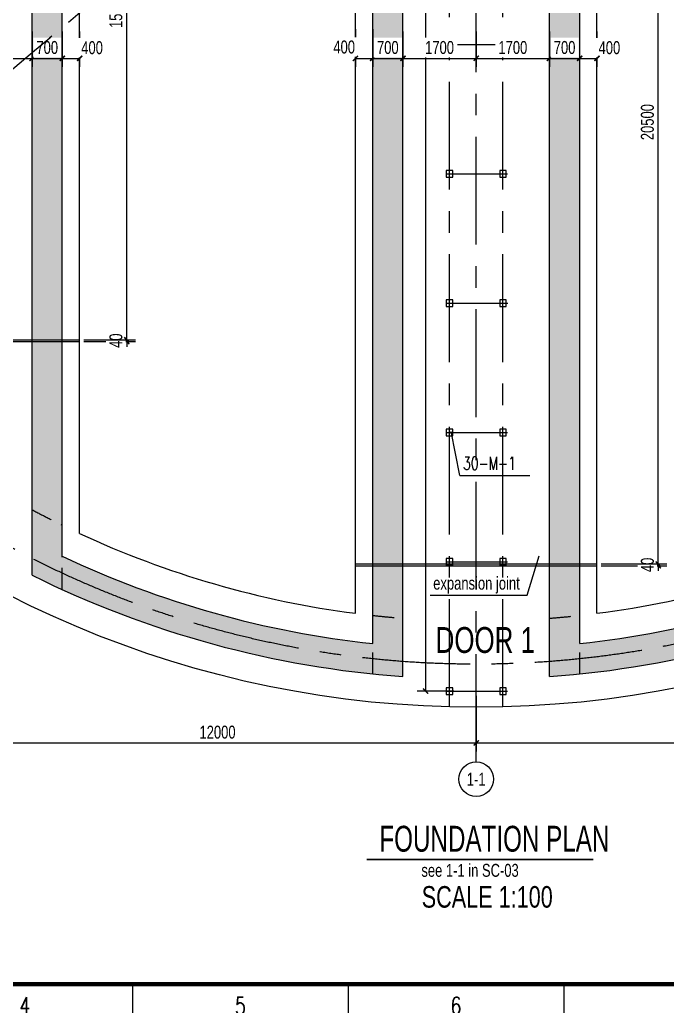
# Model space of a CAD drawing. Extents: x 707031 to 850566, y -411673 to -233438.
# Drawn here: x 726479 to 741499, y -292368 to -269484 of the extents above; entities that cross this region are included whole.
import ezdxf
from ezdxf.enums import TextEntityAlignment as Align

# ---------------------------------------------------------------- set-up
doc = ezdxf.new("R2010")
doc.units = 0
doc.header["$LTSCALE"] = 2000
doc.header["$MEASUREMENT"] = 0
doc.linetypes.add('CENTER', pattern=[2, 1.25, -0.25, 0.25, -0.25])
doc.linetypes.add('HIDDEN', pattern=[0.375, 0.25, -0.125])
doc.layers.get('0').update_dxf_attribs({"linetype": 'CONTINUOUS'})
doc.layers.get('DEFPOINTS').update_dxf_attribs({"linetype": 'CONTINUOUS'})
for name, color, linetype in [('4', 2, 'CONTINUOUS'), ('5', 7, 'CONTINUOUS'), ('S_01', 3, 'CONTINUOUS'), ('S_02', 151, 'CENTER'), ('S_03', 7, 'HIDDEN'), ('S_04', 2, 'CONTINUOUS'), ('S_05', 7, 'CONTINUOUS'), ('S_07', 9, 'CONTINUOUS'), ('TK', 1, 'CONTINUOUS')]:
    doc.layers.add(name, color=color, linetype=linetype)
doc.styles.add('KS', font='kstxt.shx', dxfattribs={"width": 0.75, "bigfont": 'kshz.shx'})
doc.styles.add('LHM', font='romans.shx', dxfattribs={"width": 0.7, "bigfont": 'hztxt.shx'})
doc.styles.add('TK-HZ', font='txt.shx', dxfattribs={"width": 0.8, "bigfont": 'hztxt.shx'})
doc.dimstyles.new('DIM1', dxfattribs={"dimtxt": 300, "dimasz": 120, "dimexe": 200, "dimexo": 100, "dimgap": 100, "dimtad": 1, "dimdec": 0, "dimzin": 14, "dimdsep": 46, "dimtxsty": 'KS', "dimblk": 'ARCHTICK', "dimcen": -900, "dimclrd": 7, "dimclre": 7, "dimclrt": 2, "dimadec": 0, "dimazin": 0, "dimtfac": 1, "dimtdec": 0, "dimtix": 1, "dimtmove": 2, "dimatfit": 2, "dimfxl": 1, "dimtfill": 1, "dimtfillclr": 256, "dimtolj": 1, "dimtzin": 14, "dimarcsym": 0})
doc.dimstyles.new('KS100', dxfattribs={"dimtxt": 300, "dimasz": 120, "dimexe": 200, "dimexo": 100, "dimgap": 100, "dimtad": 1, "dimdec": 0, "dimzin": 14, "dimdsep": 46, "dimtxsty": 'KS', "dimblk": 'ARCHTICK', "dimcen": -900, "dimclrd": 7, "dimclre": 7, "dimclrt": 2, "dimadec": 0, "dimazin": 0, "dimtfac": 1, "dimtdec": 0, "dimtix": 1, "dimtmove": 2, "dimatfit": 2, "dimfxl": 1, "dimtfill": 1, "dimtfillclr": 256, "dimtolj": 1, "dimtzin": 14, "dimarcsym": 0})
doc.dimstyles.new('KS50', dxfattribs={"dimtxt": 300, "dimasz": 120, "dimexe": 200, "dimexo": 100, "dimgap": 100, "dimtad": 1, "dimdec": 0, "dimlfac": 0.5, "dimzin": 14, "dimdsep": 46, "dimtxsty": 'KS', "dimblk": 'ARCHTICK', "dimcen": -900, "dimclrd": 7, "dimclre": 7, "dimclrt": 2, "dimadec": 0, "dimazin": 0, "dimtfac": 1, "dimtdec": 0, "dimtix": 1, "dimtmove": 2, "dimatfit": 2, "dimfxl": 1, "dimtolj": 1, "dimtzin": 14, "dimarcsym": 0})

# ---------------------------------------------------------------- blocks, each defined once
blk = doc.blocks.new('_ArchTick')
at = {"color": 0, "linetype": 'ByBlock', "const_width": 0.3}
blk.add_lwpolyline([(-0.5, -0.5), (0.5, 0.5)], dxfattribs=at)
blk = doc.blocks.new('*D49')
at = {"layer": '5', "color": 7, "lineweight": -2, "transparency": 16777216}
for p, q in [((736292, -243059), (735694, -243059)), ((735894, -243059), (735894, -285059)), ((736550, -285059), (735694, -285059))]:
    blk.add_line(p, q, dxfattribs=at)
at = {"layer": 'DEFPOINTS', "color": 0, "transparency": 16777216}
for p in [(736392, -243059), (735894, -285059), (736650, -285059)]:
    blk.add_point(p, dxfattribs=at)
at = {"layer": '5', "color": 7, "lineweight": -2, "transparency": 16777216, "xscale": 120, "yscale": 120, "zscale": 120}
for p, rotation in [((735894, -243059), 90), ((735894, -285059), 270)]:
    blk.add_blockref('_ArchTick', p, dxfattribs=dict(at, rotation=rotation))
at = {"layer": '5', "color": 2, "transparency": 16777216, "insert": (735644, -264059), "char_height": 300, "attachment_point": 5, "rotation": 90, "style": 'KS', "bg_fill": 3, "box_fill_scale": 1.25, "bg_fill_color": 256, "bg_fill_true_color": 13158600, "bg_fill_transparency": 0}
blk.add_mtext('\\A1;14x3000=42000', dxfattribs=at)
blk = doc.blocks.new('*D55')
at = {"layer": 'DEFPOINTS', "color": 0, "transparency": 16777216}
for p in [(725067, -269658), (726767, -269658), (726767, -270380)]:
    blk.add_point(p, dxfattribs=at)
at = {"layer": 'S_05', "color": 7, "lineweight": -2, "transparency": 16777216}
for p, q in [((725067, -269758), (725067, -270580)), ((726767, -269758), (726767, -270580)), ((725067, -270380), (726767, -270380))]:
    blk.add_line(p, q, dxfattribs=at)
at = {"layer": 'S_05', "color": 7, "lineweight": -2, "transparency": 16777216, "xscale": 120, "yscale": 120, "zscale": 120, "rotation": 180}
blk.add_blockref('_ArchTick', (725067, -270380), dxfattribs=at)
at = {"layer": 'S_05', "color": 7, "lineweight": -2, "transparency": 16777216, "xscale": 120, "yscale": 120, "zscale": 120}
blk.add_blockref('_ArchTick', (726767, -270380), dxfattribs=at)
at = {"layer": 'S_05', "color": 2, "transparency": 16777216, "insert": (725917, -270130), "char_height": 300, "attachment_point": 5, "style": 'KS', "bg_fill": 3, "box_fill_scale": 1.25, "bg_fill_color": 256, "bg_fill_true_color": 13158600, "bg_fill_transparency": 0}
blk.add_mtext('\\A1;1700', dxfattribs=at)
blk = doc.blocks.new('*D56')
at = {"layer": 'DEFPOINTS', "color": 0, "transparency": 16777216}
for p in [(726767, -269658), (727467, -269658)]:
    blk.add_point(p, dxfattribs=at)
at = {"layer": 'S_05', "color": 7, "lineweight": -2, "transparency": 16777216}
for p, q in [((726767, -269758), (726767, -270580)), ((727467, -269758), (727467, -270580)), ((726767, -270380), (727467, -270380))]:
    blk.add_line(p, q, dxfattribs=at)
at = {"layer": 'S_05', "color": 7, "lineweight": -2, "transparency": 16777216, "xscale": 120, "yscale": 120, "zscale": 120, "rotation": 180}
blk.add_blockref('_ArchTick', (726767, -270380), dxfattribs=at)
at = {"layer": 'S_05', "color": 7, "lineweight": -2, "transparency": 16777216, "xscale": 120, "yscale": 120, "zscale": 120}
blk.add_blockref('_ArchTick', (727467, -270380), dxfattribs=at)
at = {"layer": 'S_05', "color": 2, "transparency": 16777216, "insert": (727117, -270130), "char_height": 300, "attachment_point": 5, "style": 'KS', "bg_fill": 3, "box_fill_scale": 1.25, "bg_fill_color": 256, "bg_fill_true_color": 13158600, "bg_fill_transparency": 0}
blk.add_mtext('\\A1;700', dxfattribs=at)
at = {"layer": 'DEFPOINTS', "color": 0, "transparency": 16777216}
blk.add_point((727467, -270380), dxfattribs=at)
blk = doc.blocks.new('*D57')
at = {"layer": 'DEFPOINTS', "color": 0, "transparency": 16777216}
for p in [(727467, -269658), (727867, -269658)]:
    blk.add_point(p, dxfattribs=at)
at = {"layer": 'S_05', "color": 7, "lineweight": -2, "transparency": 16777216}
for p, q in [((727467, -269758), (727467, -270580)), ((727867, -269758), (727867, -270580)), ((727467, -270380), (727867, -270380))]:
    blk.add_line(p, q, dxfattribs=at)
at = {"layer": 'S_05', "color": 7, "lineweight": -2, "transparency": 16777216, "xscale": 120, "yscale": 120, "zscale": 120, "rotation": 180}
blk.add_blockref('_ArchTick', (727467, -270380), dxfattribs=at)
at = {"layer": 'S_05', "color": 2, "transparency": 16777216, "insert": (728157, -270134), "char_height": 300, "attachment_point": 5, "style": 'KS', "bg_fill": 3, "box_fill_scale": 1.25, "bg_fill_color": 256, "bg_fill_true_color": 13158600, "bg_fill_transparency": 0}
blk.add_mtext('\\A1;400', dxfattribs=at)
at = {"layer": 'DEFPOINTS', "color": 0, "transparency": 16777216}
blk.add_point((727867, -270380), dxfattribs=at)
at = {"layer": 'S_05', "color": 7, "lineweight": -2, "transparency": 16777216, "xscale": 120, "yscale": 120, "zscale": 120}
blk.add_blockref('_ArchTick', (727867, -270380), dxfattribs=at)
blk = doc.blocks.new('*D58')
at = {"layer": 'DEFPOINTS', "color": 0, "transparency": 16777216}
for p in [(734267, -269600), (734667, -269600), (734667, -270380)]:
    blk.add_point(p, dxfattribs=at)
at = {"layer": 'S_05', "color": 7, "lineweight": -2, "transparency": 16777216}
for p, q in [((734267, -269700), (734267, -270580)), ((734667, -269700), (734667, -270580)), ((734267, -270380), (734667, -270380))]:
    blk.add_line(p, q, dxfattribs=at)
at = {"layer": 'S_05', "color": 7, "lineweight": -2, "transparency": 16777216, "xscale": 120, "yscale": 120, "zscale": 120}
blk.add_blockref('_ArchTick', (734667, -270380), dxfattribs=at)
at = {"layer": 'S_05', "color": 2, "transparency": 16777216, "insert": (734005, -270119), "char_height": 300, "attachment_point": 5, "style": 'KS', "bg_fill": 3, "box_fill_scale": 1.25, "bg_fill_color": 256, "bg_fill_true_color": 13158600, "bg_fill_transparency": 0}
blk.add_mtext('\\A1;400', dxfattribs=at)
at = {"layer": 'S_05', "color": 7, "lineweight": -2, "transparency": 16777216, "xscale": 120, "yscale": 120, "zscale": 120, "rotation": 180}
blk.add_blockref('_ArchTick', (734267, -270380), dxfattribs=at)
blk = doc.blocks.new('*D59')
at = {"layer": 'DEFPOINTS', "color": 0, "transparency": 16777216}
for p in [(734667, -269600), (735367, -269658)]:
    blk.add_point(p, dxfattribs=at)
at = {"layer": 'S_05', "color": 7, "lineweight": -2, "transparency": 16777216}
for p, q in [((734667, -269700), (734667, -270580)), ((735367, -269758), (735367, -270580)), ((734667, -270380), (735367, -270380))]:
    blk.add_line(p, q, dxfattribs=at)
at = {"layer": 'S_05', "color": 7, "lineweight": -2, "transparency": 16777216, "xscale": 120, "yscale": 120, "zscale": 120, "rotation": 180}
blk.add_blockref('_ArchTick', (734667, -270380), dxfattribs=at)
at = {"layer": 'S_05', "color": 7, "lineweight": -2, "transparency": 16777216, "xscale": 120, "yscale": 120, "zscale": 120}
blk.add_blockref('_ArchTick', (735367, -270380), dxfattribs=at)
at = {"layer": 'S_05', "color": 2, "transparency": 16777216, "insert": (735017, -270130), "char_height": 300, "attachment_point": 5, "style": 'KS', "bg_fill": 3, "box_fill_scale": 1.25, "bg_fill_color": 256, "bg_fill_true_color": 13158600, "bg_fill_transparency": 0}
blk.add_mtext('\\A1;700', dxfattribs=at)
at = {"layer": 'DEFPOINTS', "color": 0, "transparency": 16777216}
blk.add_point((735367, -270380), dxfattribs=at)
blk = doc.blocks.new('*D60')
at = {"layer": 'DEFPOINTS', "color": 0, "transparency": 16777216}
for p in [(735367, -269658), (737067, -269658), (737067, -270380)]:
    blk.add_point(p, dxfattribs=at)
at = {"layer": 'S_05', "color": 7, "lineweight": -2, "transparency": 16777216}
for p, q in [((735367, -269758), (735367, -270580)), ((737067, -269758), (737067, -270580)), ((735367, -270380), (737067, -270380))]:
    blk.add_line(p, q, dxfattribs=at)
at = {"layer": 'S_05', "color": 7, "lineweight": -2, "transparency": 16777216, "xscale": 120, "yscale": 120, "zscale": 120, "rotation": 180}
blk.add_blockref('_ArchTick', (735367, -270380), dxfattribs=at)
at = {"layer": 'S_05', "color": 7, "lineweight": -2, "transparency": 16777216, "xscale": 120, "yscale": 120, "zscale": 120}
blk.add_blockref('_ArchTick', (737067, -270380), dxfattribs=at)
at = {"layer": 'S_05', "color": 2, "transparency": 16777216, "insert": (736217, -270130), "char_height": 300, "attachment_point": 5, "style": 'KS', "bg_fill": 3, "box_fill_scale": 1.25, "bg_fill_color": 256, "bg_fill_true_color": 13158600, "bg_fill_transparency": 0}
blk.add_mtext('\\A1;1700', dxfattribs=at)
blk = doc.blocks.new('*D61')
at = {"layer": 'DEFPOINTS', "color": 0, "transparency": 16777216}
for p in [(737067, -269658), (738767, -269658), (738767, -270380)]:
    blk.add_point(p, dxfattribs=at)
at = {"layer": 'S_05', "color": 7, "lineweight": -2, "transparency": 16777216}
for p, q in [((737067, -269758), (737067, -270580)), ((738767, -269758), (738767, -270580)), ((737067, -270380), (738767, -270380))]:
    blk.add_line(p, q, dxfattribs=at)
at = {"layer": 'S_05', "color": 7, "lineweight": -2, "transparency": 16777216, "xscale": 120, "yscale": 120, "zscale": 120, "rotation": 180}
blk.add_blockref('_ArchTick', (737067, -270380), dxfattribs=at)
at = {"layer": 'S_05', "color": 7, "lineweight": -2, "transparency": 16777216, "xscale": 120, "yscale": 120, "zscale": 120}
blk.add_blockref('_ArchTick', (738767, -270380), dxfattribs=at)
at = {"layer": 'S_05', "color": 2, "transparency": 16777216, "insert": (737917, -270130), "char_height": 300, "attachment_point": 5, "style": 'KS', "bg_fill": 3, "box_fill_scale": 1.25, "bg_fill_color": 256, "bg_fill_true_color": 13158600, "bg_fill_transparency": 0}
blk.add_mtext('\\A1;1700', dxfattribs=at)
blk = doc.blocks.new('*D62')
at = {"layer": 'DEFPOINTS', "color": 0, "transparency": 16777216}
for p in [(738767, -269658), (739467, -269658)]:
    blk.add_point(p, dxfattribs=at)
at = {"layer": 'S_05', "color": 7, "lineweight": -2, "transparency": 16777216}
for p, q in [((738767, -269758), (738767, -270580)), ((739467, -269758), (739467, -270580)), ((738767, -270380), (739467, -270380))]:
    blk.add_line(p, q, dxfattribs=at)
at = {"layer": 'S_05', "color": 7, "lineweight": -2, "transparency": 16777216, "xscale": 120, "yscale": 120, "zscale": 120, "rotation": 180}
blk.add_blockref('_ArchTick', (738767, -270380), dxfattribs=at)
at = {"layer": 'S_05', "color": 7, "lineweight": -2, "transparency": 16777216, "xscale": 120, "yscale": 120, "zscale": 120}
blk.add_blockref('_ArchTick', (739467, -270380), dxfattribs=at)
at = {"layer": 'S_05', "color": 2, "transparency": 16777216, "insert": (739117, -270130), "char_height": 300, "attachment_point": 5, "style": 'KS', "bg_fill": 3, "box_fill_scale": 1.25, "bg_fill_color": 256, "bg_fill_true_color": 13158600, "bg_fill_transparency": 0}
blk.add_mtext('\\A1;700', dxfattribs=at)
at = {"layer": 'DEFPOINTS', "color": 0, "transparency": 16777216}
blk.add_point((739467, -270380), dxfattribs=at)
blk = doc.blocks.new('*D63')
at = {"layer": 'DEFPOINTS', "color": 0, "transparency": 16777216}
for p in [(739467, -269658), (739867, -269658)]:
    blk.add_point(p, dxfattribs=at)
at = {"layer": 'S_05', "color": 7, "lineweight": -2, "transparency": 16777216}
for p, q in [((739467, -269758), (739467, -270580)), ((739867, -269758), (739867, -270580)), ((739467, -270380), (739867, -270380))]:
    blk.add_line(p, q, dxfattribs=at)
at = {"layer": 'S_05', "color": 7, "lineweight": -2, "transparency": 16777216, "xscale": 120, "yscale": 120, "zscale": 120, "rotation": 180}
blk.add_blockref('_ArchTick', (739467, -270380), dxfattribs=at)
at = {"layer": 'S_05', "color": 2, "transparency": 16777216, "insert": (740157, -270134), "char_height": 300, "attachment_point": 5, "style": 'KS', "bg_fill": 3, "box_fill_scale": 1.25, "bg_fill_color": 256, "bg_fill_true_color": 13158600, "bg_fill_transparency": 0}
blk.add_mtext('\\A1;400', dxfattribs=at)
at = {"layer": 'DEFPOINTS', "color": 0, "transparency": 16777216}
blk.add_point((739867, -270380), dxfattribs=at)
at = {"layer": 'S_05', "color": 7, "lineweight": -2, "transparency": 16777216, "xscale": 120, "yscale": 120, "zscale": 120}
blk.add_blockref('_ArchTick', (739867, -270380), dxfattribs=at)
blk = doc.blocks.new('*D70')
at = {"layer": 'DEFPOINTS', "color": 0, "transparency": 16777216}
for p in [(725067, -282534), (737067, -285068), (737067, -286261)]:
    blk.add_point(p, dxfattribs=at)
at = {"layer": 'S_05', "color": 7, "lineweight": -2, "transparency": 16777216}
for p, q in [((725067, -282634), (725067, -286461)), ((737067, -285168), (737067, -286461)), ((725067, -286261), (737067, -286261))]:
    blk.add_line(p, q, dxfattribs=at)
at = {"layer": 'S_05', "color": 7, "lineweight": -2, "transparency": 16777216, "xscale": 120, "yscale": 120, "zscale": 120, "rotation": 180}
blk.add_blockref('_ArchTick', (725067, -286261), dxfattribs=at)
at = {"layer": 'S_05', "color": 7, "lineweight": -2, "transparency": 16777216, "xscale": 120, "yscale": 120, "zscale": 120}
blk.add_blockref('_ArchTick', (737067, -286261), dxfattribs=at)
at = {"layer": 'S_05', "color": 2, "transparency": 16777216, "insert": (731067, -286011), "char_height": 300, "attachment_point": 5, "style": 'KS', "bg_fill": 3, "box_fill_scale": 1.25, "bg_fill_color": 256, "bg_fill_true_color": 13158600, "bg_fill_transparency": 0}
blk.add_mtext('\\A1;12000', dxfattribs=at)
blk = doc.blocks.new('*D71')
at = {"layer": 'DEFPOINTS', "color": 0, "transparency": 16777216}
for p in [(749067, -282191), (737067, -285068), (749067, -286261)]:
    blk.add_point(p, dxfattribs=at)
at = {"layer": 'S_05', "color": 7, "lineweight": -2, "transparency": 16777216}
for p, q in [((749067, -282291), (749067, -286461)), ((737067, -285168), (737067, -286461)), ((737067, -286261), (749067, -286261))]:
    blk.add_line(p, q, dxfattribs=at)
at = {"layer": 'S_05', "color": 7, "lineweight": -2, "transparency": 16777216, "xscale": 120, "yscale": 120, "zscale": 120, "rotation": 180}
blk.add_blockref('_ArchTick', (737067, -286261), dxfattribs=at)
at = {"layer": 'S_05', "color": 7, "lineweight": -2, "transparency": 16777216, "xscale": 120, "yscale": 120, "zscale": 120}
blk.add_blockref('_ArchTick', (749067, -286261), dxfattribs=at)
at = {"layer": 'S_05', "color": 2, "transparency": 16777216, "insert": (743067, -286011), "char_height": 300, "attachment_point": 5, "style": 'KS', "bg_fill": 3, "box_fill_scale": 1.25, "bg_fill_color": 256, "bg_fill_true_color": 13158600, "bg_fill_transparency": 0}
blk.add_mtext('\\A1;12000', dxfattribs=at)
blk = doc.blocks.new('*D76')
at = {"layer": 'DEFPOINTS', "color": 0, "transparency": 16777216}
for p in [(727867, -276909), (727867, -276949)]:
    blk.add_point(p, dxfattribs=at)
at = {"layer": 'S_01', "color": 7, "lineweight": -2, "transparency": 16777216}
for p, q in [((728961, -276909), (728961, -276789)), ((727967, -276909), (729161, -276909)), ((727967, -276949), (729161, -276949)), ((728961, -276949), (728961, -276909)), ((728961, -276949), (728961, -277069))]:
    blk.add_line(p, q, dxfattribs=at)
at = {"layer": 'S_01', "color": 7, "lineweight": -2, "transparency": 16777216, "xscale": 120, "yscale": 120, "zscale": 120}
for p, rotation in [((728961, -276909), 270), ((728961, -276949), 90)]:
    blk.add_blockref('_ArchTick', p, dxfattribs=dict(at, rotation=rotation))
at = {"layer": 'S_01', "color": 2, "transparency": 16777216, "insert": (728711, -276929), "char_height": 300, "attachment_point": 5, "rotation": 90, "style": 'KS', "bg_fill": 3, "box_fill_scale": 1.25, "bg_fill_color": 256, "bg_fill_true_color": 13158600, "bg_fill_transparency": 0}
blk.add_mtext('\\A1;40', dxfattribs=at)
at = {"layer": 'DEFPOINTS', "color": 0, "transparency": 16777216}
blk.add_point((728961, -276909), dxfattribs=at)
blk = doc.blocks.new('*D77')
at = {"layer": 'DEFPOINTS', "color": 0, "transparency": 16777216}
for p in [(728627, -261609), (728961, -261609), (727867, -276909)]:
    blk.add_point(p, dxfattribs=at)
at = {"layer": 'S_01', "color": 7, "lineweight": -2, "transparency": 16777216}
for p, q in [((728727, -261609), (729161, -261609)), ((728961, -276909), (728961, -261609)), ((727967, -276909), (729161, -276909))]:
    blk.add_line(p, q, dxfattribs=at)
at = {"layer": 'S_01', "color": 7, "lineweight": -2, "transparency": 16777216, "xscale": 120, "yscale": 120, "zscale": 120}
for p, rotation in [((728961, -261609), 90), ((728961, -276909), 270)]:
    blk.add_blockref('_ArchTick', p, dxfattribs=dict(at, rotation=rotation))
at = {"layer": 'S_01', "color": 2, "transparency": 16777216, "insert": (728711, -269259), "char_height": 300, "attachment_point": 5, "rotation": 90, "style": 'KS', "bg_fill": 3, "box_fill_scale": 1.25, "bg_fill_color": 256, "bg_fill_true_color": 13158600, "bg_fill_transparency": 0}
blk.add_mtext('\\A1;15300', dxfattribs=at)
blk = doc.blocks.new('*D80')
at = {"layer": 'DEFPOINTS', "color": 0, "transparency": 16777216}
for p in [(739867, -282109), (739867, -282149)]:
    blk.add_point(p, dxfattribs=at)
at = {"layer": 'S_01', "color": 7, "lineweight": -2, "transparency": 16777216}
for p, q in [((739967, -282109), (741489, -282109)), ((739967, -282149), (741489, -282149)), ((741289, -282109), (741289, -281989)), ((741289, -282149), (741289, -282109)), ((741289, -282149), (741289, -282269))]:
    blk.add_line(p, q, dxfattribs=at)
at = {"layer": 'S_01', "color": 7, "lineweight": -2, "transparency": 16777216, "xscale": 120, "yscale": 120, "zscale": 120}
for p, rotation in [((741289, -282109), 270), ((741289, -282149), 90)]:
    blk.add_blockref('_ArchTick', p, dxfattribs=dict(at, rotation=rotation))
at = {"layer": 'S_01', "color": 2, "transparency": 16777216, "insert": (741039, -282129), "char_height": 300, "attachment_point": 5, "rotation": 90, "style": 'KS', "bg_fill": 3, "box_fill_scale": 1.25, "bg_fill_color": 256, "bg_fill_true_color": 13158600, "bg_fill_transparency": 0}
blk.add_mtext('\\A1;40', dxfattribs=at)
at = {"layer": 'DEFPOINTS', "color": 0, "transparency": 16777216}
blk.add_point((741289, -282109), dxfattribs=at)
blk = doc.blocks.new('*D81')
at = {"layer": 'DEFPOINTS', "color": 0, "transparency": 16777216}
for p in [(739867, -261609), (741289, -261609), (739867, -282109)]:
    blk.add_point(p, dxfattribs=at)
at = {"layer": 'S_01', "color": 7, "lineweight": -2, "transparency": 16777216}
for p, q in [((739967, -261609), (741489, -261609)), ((741289, -282109), (741289, -261609)), ((739967, -282109), (741489, -282109))]:
    blk.add_line(p, q, dxfattribs=at)
at = {"layer": 'S_01', "color": 7, "lineweight": -2, "transparency": 16777216, "xscale": 120, "yscale": 120, "zscale": 120}
for p, rotation in [((741289, -261609), 90), ((741289, -282109), 270)]:
    blk.add_blockref('_ArchTick', p, dxfattribs=dict(at, rotation=rotation))
at = {"layer": 'S_01', "color": 2, "transparency": 16777216, "insert": (741039, -271859), "char_height": 300, "attachment_point": 5, "rotation": 90, "style": 'KS', "bg_fill": 3, "box_fill_scale": 1.25, "bg_fill_color": 256, "bg_fill_true_color": 13158600, "bg_fill_transparency": 0}
blk.add_mtext('\\A1;20500', dxfattribs=at)
blk = doc.blocks.new('*D94')
at = {"layer": 'DEFPOINTS', "color": 0, "transparency": 16777216}
for p in [(754801, -246728), (742363, -260353), (712257, -261609), (761312, -261609), (719333, -276489)]:
    blk.add_point(p, dxfattribs=at)
at = {"layer": 'S_05', "color": 7, "lineweight": -2, "transparency": 16777216}
blk.add_arc((737067, -261609), 5442, 0, 40, dxfattribs=at)
at = {"layer": 'S_05', "color": 7, "lineweight": -2, "transparency": 16777216, "xscale": 120, "yscale": 120, "zscale": 120}
for p, rotation in [((741236, -258110), 130.0000000001387), ((742509, -261609), 270)]:
    blk.add_blockref('_ArchTick', p, dxfattribs=dict(at, rotation=rotation))
at = {"layer": 'S_05', "color": 2, "transparency": 16777216, "insert": (742416, -259662), "char_height": 300, "attachment_point": 5, "rotation": 290, "style": 'KS'}
blk.add_mtext('\\A1;40.00°', dxfattribs=at)
blk = doc.blocks.new('*D95')
at = {"layer": 'DEFPOINTS', "color": 0, "transparency": 16777216}
for p in [(719333, -246728), (712257, -261609), (761312, -261609), (741930, -264051), (754801, -276489)]:
    blk.add_point(p, dxfattribs=at)
at = {"layer": 'S_05', "color": 7, "lineweight": -2, "transparency": 16777216}
blk.add_arc((737067, -261609), 5442, 320, 0, dxfattribs=at)
at = {"layer": 'S_05', "color": 7, "lineweight": -2, "transparency": 16777216, "xscale": 120, "yscale": 120, "zscale": 120}
for p, rotation in [((742509, -261609), 90.00000000000007), ((741236, -265107), 229.9999999998614)]:
    blk.add_blockref('_ArchTick', p, dxfattribs=dict(at, rotation=rotation))
at = {"layer": 'S_05', "color": 2, "transparency": 16777216, "insert": (741946, -263384), "char_height": 300, "attachment_point": 5, "rotation": 70, "style": 'KS'}
blk.add_mtext('\\A1;40.00°', dxfattribs=at)
blk = doc.blocks.new('A1-1')
at = {"layer": 'TK', "color": 7}
for p, q in [((22050, 1000), (22050, 0)), ((27050, 1000), (27050, 0)), ((32050, 1000), (32050, 0))]:
    blk.add_line(p, q, dxfattribs=at)
at = {"layer": 'TK', "color": 7, "const_width": 100}
blk.add_lwpolyline([(2500, 1000), (83100, 1000), (83100, 58400), (2500, 58400)], close=True, dxfattribs=at)
at = {"layer": 'TK', "color": 7, "style": 'TK-HZ', "width": 0.75}
for s, p in [('4', (19550, 500)), ('5', (24550, 500)), ('6', (29550, 500))]:
    blk.add_text(s, height=400, dxfattribs=at).set_placement(p, align=Align.MIDDLE_CENTER)

msp = doc.modelspace()

# ---------------------------------------------------------------- hatches: boundary and pattern name
at = {"layer": 'S_07'}
for points in [[(727467.173, -276948.528), (726767.173, -276948.528), (726767.173, -282368.841, 0.097086611), (735367.173, -284721.092), (735367.173, -241108.528), (734667.173, -241108.528), (734667.173, -283955.018, -0.083780055), (727467.173, -281930.083)], [(739467.173, -241108.528), (738767.173, -241108.528), (738767.173, -284721.092, 0.097086611), (747367.173, -282368.841), (747367.173, -276948.528), (746667.173, -276948.528), (746667.173, -281930.083, -0.083780055), (739467.173, -283955.018)], [(726767.173, -276908.528), (727467.173, -276908.528), (727467.173, -246308.528), (726767.173, -246308.528)]]:
    msp.add_hatch(color=256, dxfattribs=at).paths.add_polyline_path(points)

# ---------------------------------------------------------------- linework, layer by layer
at = {"layer": 'S_01', "lineweight": -2}
for p, q in [((738767.173, -284721.092), (738767.173, -238495.963)), ((734667.173, -283955.018), (734667.173, -239262.037)), ((739467.173, -283955.018), (739467.173, -239262.037)), ((734267.173, -283253.172), (734267.173, -239963.883)), ((739867.173, -283253.172), (739867.173, -239963.883)), ((726767.173, -282368.841), (726767.173, -240848.214)), ((727467.173, -281930.083), (727467.173, -241286.972)), ((727867.173, -281399.703), (727867.173, -241817.352)), ((722267.173, -276908.528), (727867.173, -276908.528)), ((722267.173, -276948.528), (727867.173, -276948.528))]:
    msp.add_line(p, q, dxfattribs=at)
at = {"layer": 'S_01'}
for points in [[(736372.178, -270133.528), (736522.178, -270133.528), (736522.178, -269983.528), (736372.178, -269983.528)], [(737612.178, -270133.528), (737762.178, -270133.528), (737762.178, -269983.528), (737612.178, -269983.528)], [(736372.178, -273133.528), (736522.178, -273133.528), (736522.178, -272983.528), (736372.178, -272983.528)], [(737612.178, -273133.528), (737762.178, -273133.528), (737762.178, -272983.528), (737612.178, -272983.528)], [(736372.178, -276133.528), (736522.178, -276133.528), (736522.178, -275983.528), (736372.178, -275983.528)], [(737612.178, -276133.528), (737762.178, -276133.528), (737762.178, -275983.528), (737612.178, -275983.528)], [(736372.178, -279133.528), (736522.178, -279133.528), (736522.178, -278983.528), (736372.178, -278983.528)], [(737612.178, -279133.528), (737762.178, -279133.528), (737762.178, -278983.528), (737612.178, -278983.528)], [(736372.178, -282133.528), (736522.178, -282133.528), (736522.178, -281983.528), (736372.178, -281983.528)], [(737612.178, -282133.528), (737762.178, -282133.528), (737762.178, -281983.528), (737612.178, -281983.528)]]:
    msp.add_lwpolyline(points, close=True, dxfattribs=at)
at = {"layer": 'S_01', "lineweight": -2}
msp.add_circle((737067.173, -261608.528), 23825, dxfattribs=at)
at = {"layer": 'S_01'}
msp.add_circle((737067.173, -287100.189), 400, dxfattribs=at)
at = {"layer": 'S_01', "lineweight": -2}
for radius, start, end in [(21825, 245.0684675, 262.6290236), (21825, 277.3709764, 294.9315325), (22475, 244.7137258, 263.8699639), (22475, 276.1300361, 295.2862742), (23175, 243.6122, 265.7932949), (23175, 274.2067051, 296.3878)]:
    msp.add_arc((737067.173, -261608.528), radius, start, end, dxfattribs=at)
at = {"layer": 'S_02'}
for p, q in [((737067.173, -286700.189), (737067.173, -238999.353)), ((736447.178, -285425.459), (736447.178, -242470.414)), ((737687.178, -285425.459), (737687.178, -242478.369)), ((736372.178, -270058.528), (737801.062, -270058.528)), ((736372.178, -273058.528), (737789.718, -273058.528)), ((736372.178, -276058.528), (737801.062, -276058.528)), ((736372.178, -279058.528), (737789.718, -279058.528)), ((736372.178, -282058.528), (737789.718, -282058.528))]:
    msp.add_line(p, q, dxfattribs=at)
msp.add_circle((737067.173, -261608.528), 22825, dxfattribs=at)
at = {"layer": 'S_03', "lineweight": -2}
for p, q in [((727467.173, -282701.669), (727467.173, -281930.083)), ((734667.173, -284658.921), (734667.173, -283955.018)), ((739467.173, -284658.921), (739467.173, -283955.018))]:
    msp.add_line(p, q, dxfattribs=at)
for start, end in [(241.8399695, 243.9048888), (263.6866654, 265.5325732), (274.4674268, 276.3133346)]:
    msp.add_arc((737067.173, -261608.528), 21825, start, end, dxfattribs=at)
at = {"layer": 'S_04', "const_width": 40}
msp.add_lwpolyline([(734524.531, -288965.397), (739784.449, -288965.397)], dxfattribs=at)

# ---------------------------------------------------------------- texts
at = {"layer": '4', "style": 'KS', "width": 0.75}
msp.add_text('SCALE 1:100', height=500, dxfattribs=at).set_placement((735803.656, -290080.257))
at = {"layer": 'S_04'}
for s, height, style, width, p in [('30-M-1', 300, 'LHM', 0.7, (736762.329, -279921.555, 0)), ('FOUNDATION PLAN', 600, 'KS', 0.7, (734820.416, -288781.918)), ('see 1-1 in SC-03 ', 300, 'KS', 0.75, (735795.908, -289364.933))]:
    msp.add_text(s, height=height, dxfattribs=dict(at, style=style, width=width)).set_placement(p)
at = {"layer": 'S_04', "style": 'KS', "width": 0.75}
msp.add_text('1-1', height=300, dxfattribs=at).set_placement((737067.173, -287100.189), align=Align.MIDDLE)

# ---------------------------------------------------------------- next in the draw order: dimensions: what is measured, and where the dimension line sits
at = {"layer": '5'}
dim = msp.add_linear_dim(base=(735893.781, -285058.528), p1=(736391.625, -243058.528), p2=(736649.623, -285058.528), angle=90, text='14x3000=<>', dimstyle='KS100', override={"dimlfac": 1, "dimadec": 2}, dxfattribs=at)
dim.commit()
dim.dimension.update_dxf_attribs({"geometry": '*D49', "text_midpoint": (735643.781, -264058.528)})
at = {"layer": 'S_01'}
dim = msp.add_linear_dim(base=(728961.195, -276908.528), p1=(727867.173, -276948.528), p2=(727867.173, -276908.528), angle=90, dimstyle='DIM1', dxfattribs=at)
dim.commit()
dim.dimension.update_dxf_attribs({"geometry": '*D76', "text_midpoint": (728711.195, -276928.528)})
at = {"layer": 'S_05'}
dim = msp.add_linear_dim(base=(726767.173, -270379.661), p1=(725067.173, -269657.967), p2=(726767.173, -269657.967), dimstyle='DIM1', dxfattribs=at)
dim.commit()
dim.dimension.update_dxf_attribs({"geometry": '*D55', "text_midpoint": (725917.173, -270129.661)})
dim = msp.add_linear_dim(base=(734667.173, -270379.661), p1=(734267.173, -269600.231), p2=(734667.173, -269600.231), dimstyle='DIM1', dxfattribs=at)
dim.commit()
dim.dimension.update_dxf_attribs({"geometry": '*D58', "text_midpoint": (734005.123, -270118.623), "dimtype": 160})

# ---------------------------------------------------------------- next in the draw order: linework, layer by layer
at = {"layer": 'S_01', "lineweight": -2}
msp.add_line((735367.173, -284721.092), (735367.173, -238495.963), dxfattribs=at)
at = {"layer": 'S_04'}
for q in [(736486.178, -279035.528), (738311.268, -280056.178)]:
    msp.add_line((736688.405, -280056.178), q, dxfattribs=at)

# ---------------------------------------------------------------- next in the draw order: dimensions: what is measured, and where the dimension line sits
at = {"layer": 'S_05'}
dim = msp.add_linear_dim(base=(727467.173, -270379.661), p1=(726767.173, -269657.967), p2=(727467.173, -269657.967), dimstyle='DIM1', dxfattribs=at)
dim.commit()
dim.dimension.update_dxf_attribs({"geometry": '*D56', "text_midpoint": (727117.173, -270129.661)})

# ---------------------------------------------------------------- next in the draw order: dimensions: what is measured, and where the dimension line sits
dim = msp.add_linear_dim(base=(727867.173, -270379.661), p1=(727467.173, -269657.967), p2=(727867.173, -269657.967), dimstyle='DIM1', dxfattribs=at)
dim.commit()
dim.dimension.update_dxf_attribs({"geometry": '*D57', "text_midpoint": (728156.998, -270133.627), "dimtype": 160})
for base, p1, p2, picture, middle in [((735367.173, -270379.661), (734667.173, -269600.231), (735367.173, -269657.967), '*D59', (735017.173, -270129.661)), ((737067.173, -286260.868), (725067.173, -282534.393), (737067.173, -285068.483), '*D70', (731067.173, -286010.868))]:
    dim = msp.add_linear_dim(base=base, p1=p1, p2=p2, dimstyle='DIM1', dxfattribs=at)
    dim.commit()
    dim.dimension.update_dxf_attribs({"geometry": picture, "text_midpoint": middle})

# ---------------------------------------------------------------- next in the draw order: linework, layer by layer
at = {"layer": 'S_01'}
msp.add_lwpolyline([(736372.178, -285133.528), (736522.178, -285133.528), (736522.178, -284983.528), (736372.178, -284983.528)], close=True, dxfattribs=at)

# ---------------------------------------------------------------- next in the draw order: dimensions: what is measured, and where the dimension line sits
at = {"layer": 'S_05'}
for base, p1, p2, picture, middle in [((737067.173, -270379.661), (735367.173, -269657.967), (737067.173, -269657.967), '*D60', (736217.173, -270129.661)), ((749067.173, -286260.868), (737067.173, -285068.483), (749067.173, -282190.817), '*D71', (743067.173, -286010.868))]:
    dim = msp.add_linear_dim(base=base, p1=p1, p2=p2, dimstyle='DIM1', dxfattribs=at)
    dim.commit()
    dim.dimension.update_dxf_attribs({"geometry": picture, "text_midpoint": middle})

# ---------------------------------------------------------------- next in the draw order: linework, layer by layer
at = {"layer": 'S_01', "lineweight": -2}
for p, q in [((734267.173, -282108.528), (739867.173, -282108.528)), ((734267.173, -282148.528), (739867.173, -282148.528))]:
    msp.add_line(p, q, dxfattribs=at)
at = {"layer": 'S_01'}
msp.add_lwpolyline([(737612.178, -285133.528), (737762.178, -285133.528), (737762.178, -284983.528), (737612.178, -284983.528)], close=True, dxfattribs=at)
at = {"layer": 'S_02'}
for p, q in [((735767.173, -282108.528), (738331.816, -282108.528)), ((736372.178, -285058.528), (737789.718, -285058.528))]:
    msp.add_line(p, q, dxfattribs=at)
at = {"layer": 'S_04'}
for p, q in [((738251.668, -282833.178), (738528.405, -281920.528)), ((736002.178, -282833.178), (738251.668, -282833.178))]:
    msp.add_line(p, q, dxfattribs=at)

# ---------------------------------------------------------------- next in the draw order: texts
at = {"layer": 'S_01', "style": 'KS', "width": 0.75}
msp.add_text('DOOR 1', height=600, dxfattribs=at).set_placement((736125.33, -284171.363))
at = {"layer": 'S_04', "style": 'KS', "width": 0.75}
msp.add_text('expansion joint', height=300, dxfattribs=at).set_placement((736069.908, -282703.933))

# ---------------------------------------------------------------- next in the draw order: dimensions: what is measured, and where the dimension line sits
at = {"layer": 'S_05'}
dim = msp.add_linear_dim(base=(738767.173, -270379.661), p1=(737067.173, -269657.967), p2=(738767.173, -269657.967), dimstyle='DIM1', dxfattribs=at)
dim.commit()
dim.dimension.update_dxf_attribs({"geometry": '*D61', "text_midpoint": (737917.173, -270129.661)})

# ---------------------------------------------------------------- next in the draw order: dimensions: what is measured, and where the dimension line sits
at = {"layer": 'S_01'}
dim = msp.add_linear_dim(base=(741289.414, -282108.528), p1=(739867.173, -282148.528), p2=(739867.173, -282108.528), angle=90, dimstyle='DIM1', dxfattribs=at)
dim.commit()
dim.dimension.update_dxf_attribs({"geometry": '*D80', "text_midpoint": (741039.414, -282128.528)})
at = {"layer": 'S_05'}
dim = msp.add_linear_dim(base=(739467.173, -270379.661), p1=(738767.173, -269657.967), p2=(739467.173, -269657.967), dimstyle='DIM1', dxfattribs=at)
dim.commit()
dim.dimension.update_dxf_attribs({"geometry": '*D62', "text_midpoint": (739117.173, -270129.661)})

# ---------------------------------------------------------------- next in the draw order: dimensions: what is measured, and where the dimension line sits
dim = msp.add_linear_dim(base=(739867.173, -270379.661), p1=(739467.173, -269657.967), p2=(739867.173, -269657.967), dimstyle='DIM1', dxfattribs=at)
dim.commit()
dim.dimension.update_dxf_attribs({"geometry": '*D63', "text_midpoint": (740156.998, -270133.627), "dimtype": 160})

# ---------------------------------------------------------------- next in the draw order: linework, layer by layer
at = {"layer": 'S_02'}
msp.add_line((754801.102, -246727.994), (719333.244, -276489.061), dxfattribs=at)

# ---------------------------------------------------------------- next in the draw order: dimensions: what is measured, and where the dimension line sits
at = {"layer": 'S_01'}
for base, p1, p2, picture, middle in [((728961.195, -261608.528), (727867.173, -276908.528), (728626.802, -261608.528), '*D77', (728711.195, -269258.528)), ((741289.414, -261608.528), (739867.173, -282108.528), (739867.173, -261608.528), '*D81', (741039.414, -271858.528))]:
    dim = msp.add_linear_dim(base=base, p1=p1, p2=p2, angle=90, dimstyle='DIM1', dxfattribs=at)
    dim.commit()
    dim.dimension.update_dxf_attribs({"geometry": picture, "text_midpoint": middle})

# ---------------------------------------------------------------- next in the draw order: block references
at = {"layer": 'TK', "color": 7}
msp.add_blockref('A1-1', (707048.599, -292855.813), dxfattribs=at)

# ---------------------------------------------------------------- next in the draw order: dimensions: what is measured, and where the dimension line sits
at = {"layer": 'S_05'}
for base, line1, picture, middle in [((742362.594, -260353.49), ((754801.102, -246727.994), (719333.244, -276489.061)), '*D94', (742416.01, -259661.71)), ((741930.423, -264050.944), ((754801.102, -276489.061), (719333.244, -246727.994)), '*D95', (741946.164, -263384.335))]:
    dim = msp.add_angular_dim_2l(base=base, line1=line1, line2=((712256.871, -261608.528), (761312.424, -261608.528)), dimstyle='KS50', override={"dimadec": 2}, dxfattribs=at)
    dim.commit()
    dim.dimension.update_dxf_attribs({"geometry": picture, "text_midpoint": middle})

doc.saveas('drawing.dxf')
